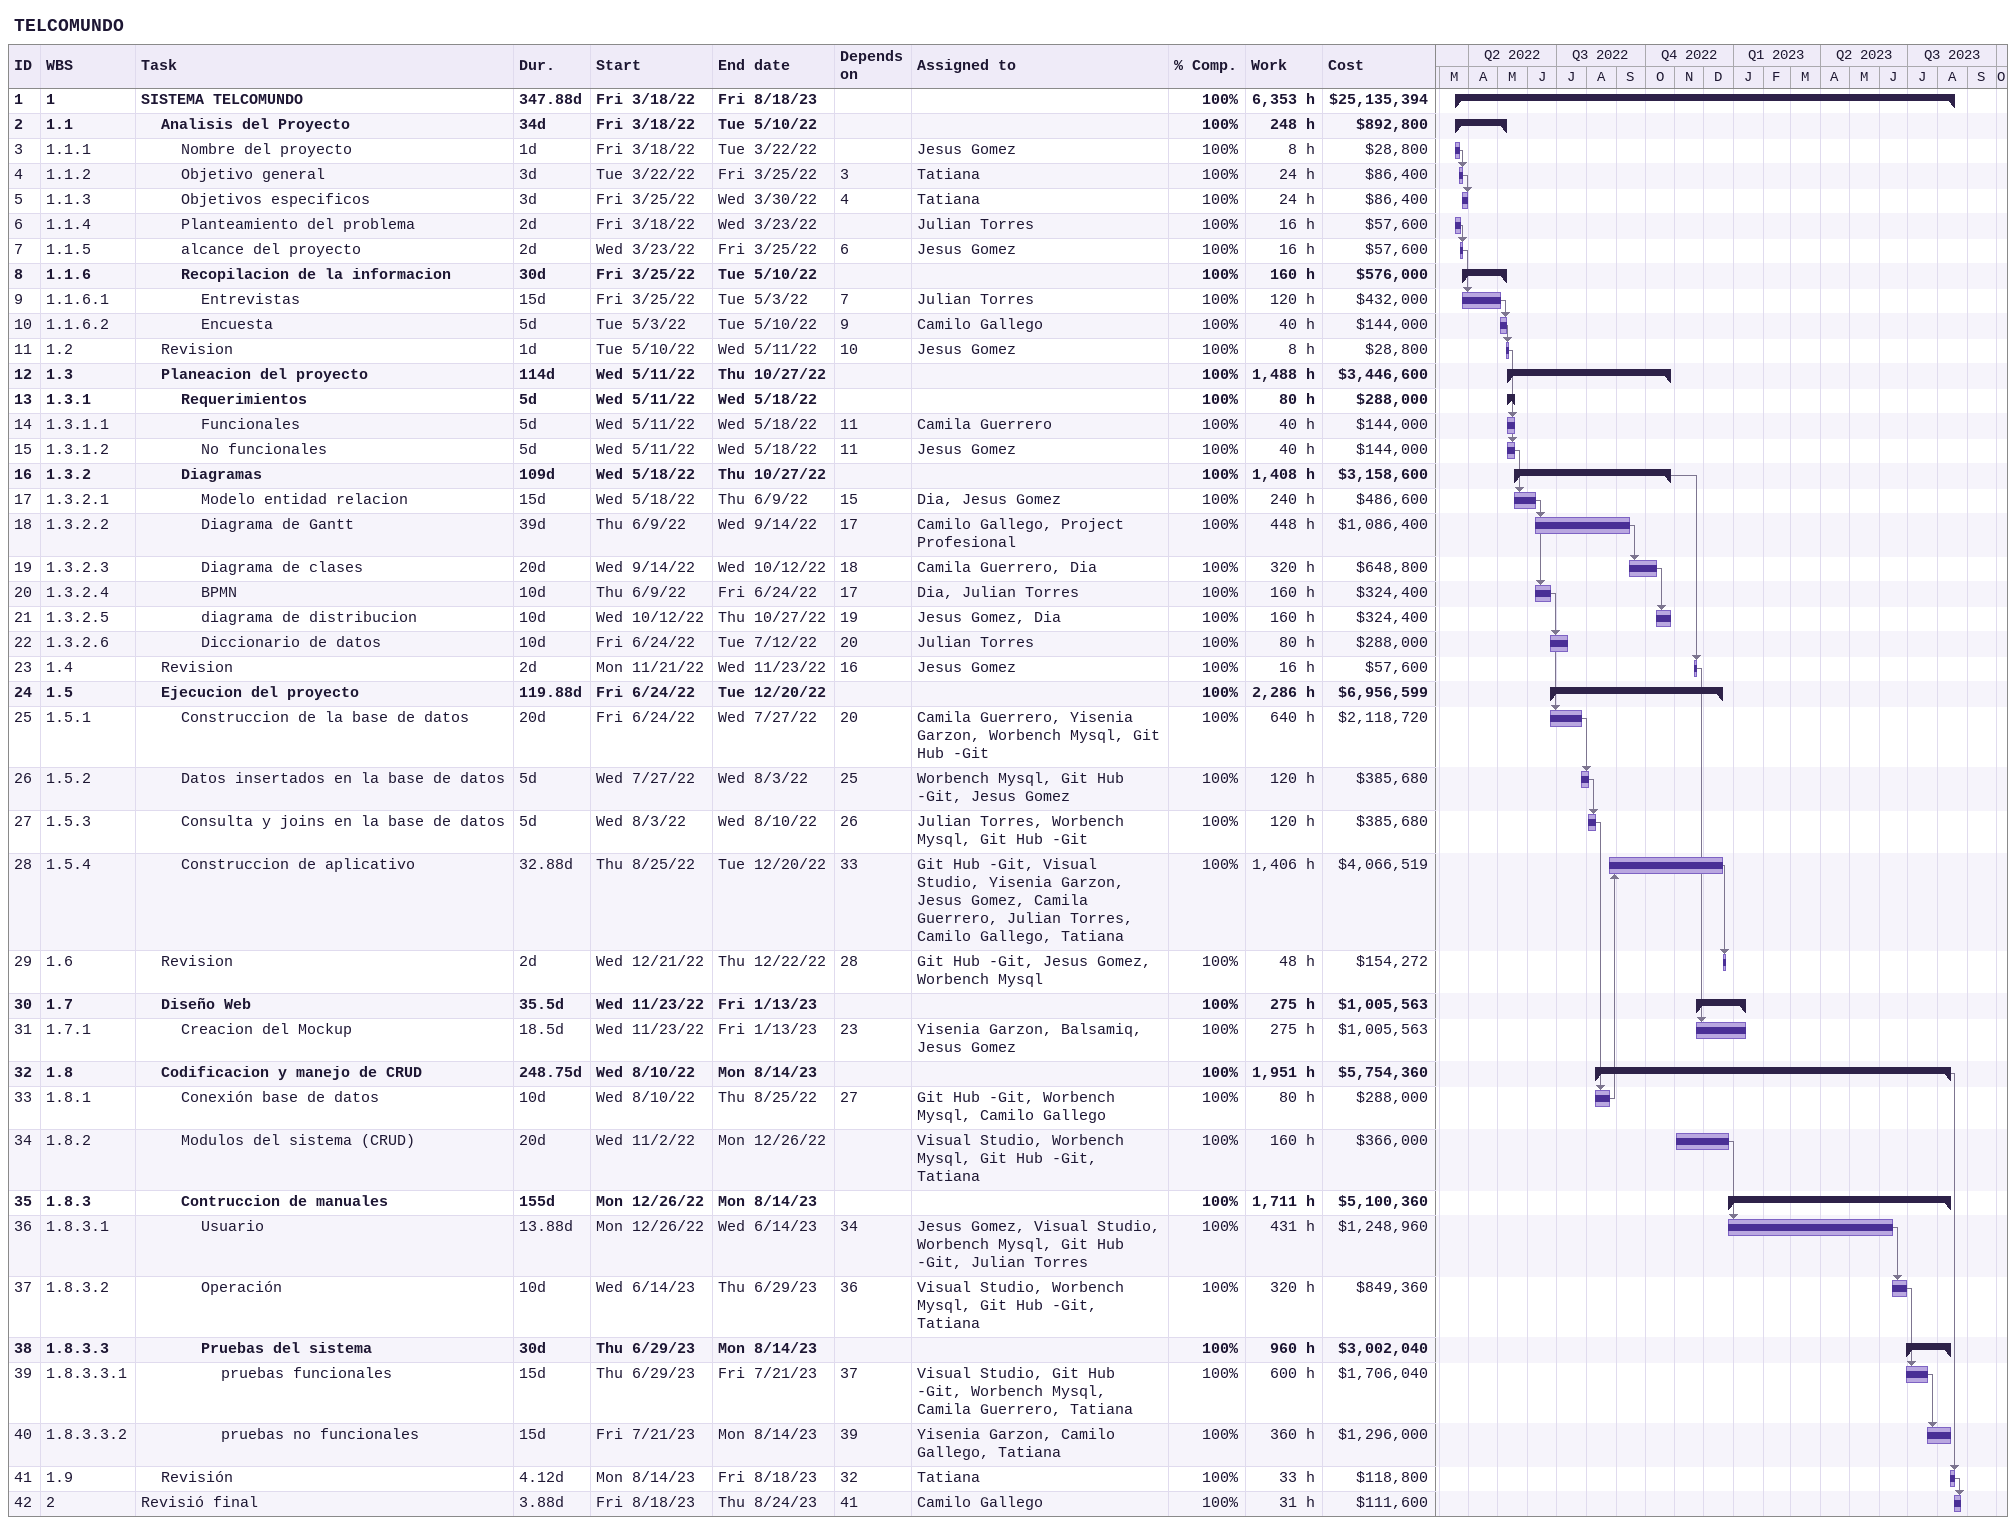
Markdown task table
TELCOMUNDO

| ID | WBS | Task | Duration | Start | Finish | Predecessors | Resources | % complete | Work (h) | Cost ($) |
|---|---|---|---|---|---|---|---|---|---|---|
| 1 | 1 | **SISTEMA TELCOMUNDO** | 347.88d | 2022-03-18 | 2023-08-18 |  |  | 100 | 6353 | 25135394 |
| 2 | 1.1 | **Analisis del Proyecto** | 34d | 2022-03-18 | 2022-05-10 |  |  | 100 | 248 | 892800 |
| 3 | 1.1.1 | Nombre del proyecto | 1d | 2022-03-18 | 2022-03-22 |  | Jesus Gomez | 100 | 8 | 28800 |
| 4 | 1.1.2 | Objetivo general | 3d | 2022-03-22 | 2022-03-25 | 3 | Tatiana | 100 | 24 | 86400 |
| 5 | 1.1.3 | Objetivos especificos | 3d | 2022-03-25 | 2022-03-30 | 4 | Tatiana | 100 | 24 | 86400 |
| 6 | 1.1.4 | Planteamiento del problema | 2d | 2022-03-18 | 2022-03-23 |  | Julian Torres | 100 | 16 | 57600 |
| 7 | 1.1.5 | alcance del proyecto | 2d | 2022-03-23 | 2022-03-25 | 6 | Jesus Gomez | 100 | 16 | 57600 |
| 8 | 1.1.6 | **Recopilacion de la informacion** | 30d | 2022-03-25 | 2022-05-10 |  |  | 100 | 160 | 576000 |
| 9 | 1.1.6.1 | Entrevistas | 15d | 2022-03-25 | 2022-05-03 | 7 | Julian Torres | 100 | 120 | 432000 |
| 10 | 1.1.6.2 | Encuesta | 5d | 2022-05-03 | 2022-05-10 | 9 | Camilo Gallego | 100 | 40 | 144000 |
| 11 | 1.2 | Revision | 1d | 2022-05-10 | 2022-05-11 | 10 | Jesus Gomez | 100 | 8 | 28800 |
| 12 | 1.3 | **Planeacion del proyecto** | 114d | 2022-05-11 | 2022-10-27 |  |  | 100 | 1488 | 3446600 |
| 13 | 1.3.1 | **Requerimientos** | 5d | 2022-05-11 | 2022-05-18 |  |  | 100 | 80 | 288000 |
| 14 | 1.3.1.1 | Funcionales | 5d | 2022-05-11 | 2022-05-18 | 11 | Camila Guerrero | 100 | 40 | 144000 |
| 15 | 1.3.1.2 | No funcionales | 5d | 2022-05-11 | 2022-05-18 | 11 | Jesus Gomez | 100 | 40 | 144000 |
| 16 | 1.3.2 | **Diagramas** | 109d | 2022-05-18 | 2022-10-27 |  |  | 100 | 1408 | 3158600 |
| 17 | 1.3.2.1 | Modelo entidad relacion | 15d | 2022-05-18 | 2022-06-09 | 15 | Dia, Jesus Gomez | 100 | 240 | 486600 |
| 18 | 1.3.2.2 | Diagrama de Gantt | 39d | 2022-06-09 | 2022-09-14 | 17 | Camilo Gallego, Project Profesional | 100 | 448 | 1086400 |
| 19 | 1.3.2.3 | Diagrama de clases | 20d | 2022-09-14 | 2022-10-12 | 18 | Camila Guerrero, Dia | 100 | 320 | 648800 |
| 20 | 1.3.2.4 | BPMN | 10d | 2022-06-09 | 2022-06-24 | 17 | Dia, Julian Torres | 100 | 160 | 324400 |
| 21 | 1.3.2.5 | diagrama de distribucion | 10d | 2022-10-12 | 2022-10-27 | 19 | Jesus Gomez, Dia | 100 | 160 | 324400 |
| 22 | 1.3.2.6 | Diccionario de datos | 10d | 2022-06-24 | 2022-07-12 | 20 | Julian Torres | 100 | 80 | 288000 |
| 23 | 1.4 | Revision | 2d | 2022-11-21 | 2022-11-23 | 16 | Jesus Gomez | 100 | 16 | 57600 |
| 24 | 1.5 | **Ejecucion del proyecto** | 119.88d | 2022-06-24 | 2022-12-20 |  |  | 100 | 2286 | 6956599 |
| 25 | 1.5.1 | Construccion de la base de datos | 20d | 2022-06-24 | 2022-07-27 | 20 | Camila Guerrero, Yisenia Garzon, Worbench Mysql, Git Hub -Git | 100 | 640 | 2118720 |
| 26 | 1.5.2 | Datos insertados en la base de datos | 5d | 2022-07-27 | 2022-08-03 | 25 | Worbench Mysql, Git Hub -Git, Jesus Gomez | 100 | 120 | 385680 |
| 27 | 1.5.3 | Consulta y joins en la base de datos | 5d | 2022-08-03 | 2022-08-10 | 26 | Julian Torres, Worbench Mysql, Git Hub -Git | 100 | 120 | 385680 |
| 28 | 1.5.4 | Construccion de aplicativo | 32.88d | 2022-08-25 | 2022-12-20 | 33 | Git Hub -Git, Visual Studio, Yisenia Garzon, Jesus Gomez, Camila Guerrero, Julian Torres, Camilo Gallego, Tatiana | 100 | 1406 | 4066519 |
| 29 | 1.6 | Revision | 2d | 2022-12-21 | 2022-12-22 | 28 | Git Hub -Git, Jesus Gomez, Worbench Mysql | 100 | 48 | 154272 |
| 30 | 1.7 | **Diseño Web** | 35.5d | 2022-11-23 | 2023-01-13 |  |  | 100 | 275 | 1005563 |
| 31 | 1.7.1 | Creacion del Mockup | 18.5d | 2022-11-23 | 2023-01-13 | 23 | Yisenia Garzon, Balsamiq, Jesus Gomez | 100 | 275 | 1005563 |
| 32 | 1.8 | **Codificacion y manejo de CRUD** | 248.75d | 2022-08-10 | 2023-08-14 |  |  | 100 | 1951 | 5754360 |
| 33 | 1.8.1 | Conexión base de datos | 10d | 2022-08-10 | 2022-08-25 | 27 | Git Hub -Git, Worbench Mysql, Camilo Gallego | 100 | 80 | 288000 |
| 34 | 1.8.2 | Modulos del sistema (CRUD) | 20d | 2022-11-02 | 2022-12-26 |  | Visual Studio, Worbench Mysql, Git Hub -Git, Tatiana | 100 | 160 | 366000 |
| 35 | 1.8.3 | **Contruccion de manuales** | 155d | 2022-12-26 | 2023-08-14 |  |  | 100 | 1711 | 5100360 |
| 36 | 1.8.3.1 | Usuario | 13.88d | 2022-12-26 | 2023-06-14 | 34 | Jesus Gomez, Visual Studio, Worbench Mysql, Git Hub -Git, Julian Torres | 100 | 431 | 1248960 |
| 37 | 1.8.3.2 | Operación | 10d | 2023-06-14 | 2023-06-29 | 36 | Visual Studio, Worbench Mysql, Git Hub -Git, Tatiana | 100 | 320 | 849360 |
| 38 | 1.8.3.3 | **Pruebas del sistema** | 30d | 2023-06-29 | 2023-08-14 |  |  | 100 | 960 | 3002040 |
| 39 | 1.8.3.3.1 | pruebas funcionales | 15d | 2023-06-29 | 2023-07-21 | 37 | Visual Studio, Git Hub -Git, Worbench Mysql, Camila Guerrero, Tatiana | 100 | 600 | 1706040 |
| 40 | 1.8.3.3.2 | pruebas no funcionales | 15d | 2023-07-21 | 2023-08-14 | 39 | Yisenia Garzon, Camilo Gallego, Tatiana | 100 | 360 | 1296000 |
| 41 | 1.9 | Revisión | 4.12d | 2023-08-14 | 2023-08-18 | 32 | Tatiana | 100 | 33 | 118800 |
| 42 | 2 | Revisió final | 3.88d | 2023-08-18 | 2023-08-24 | 41 | Camilo Gallego | 100 | 31 | 111600 |
